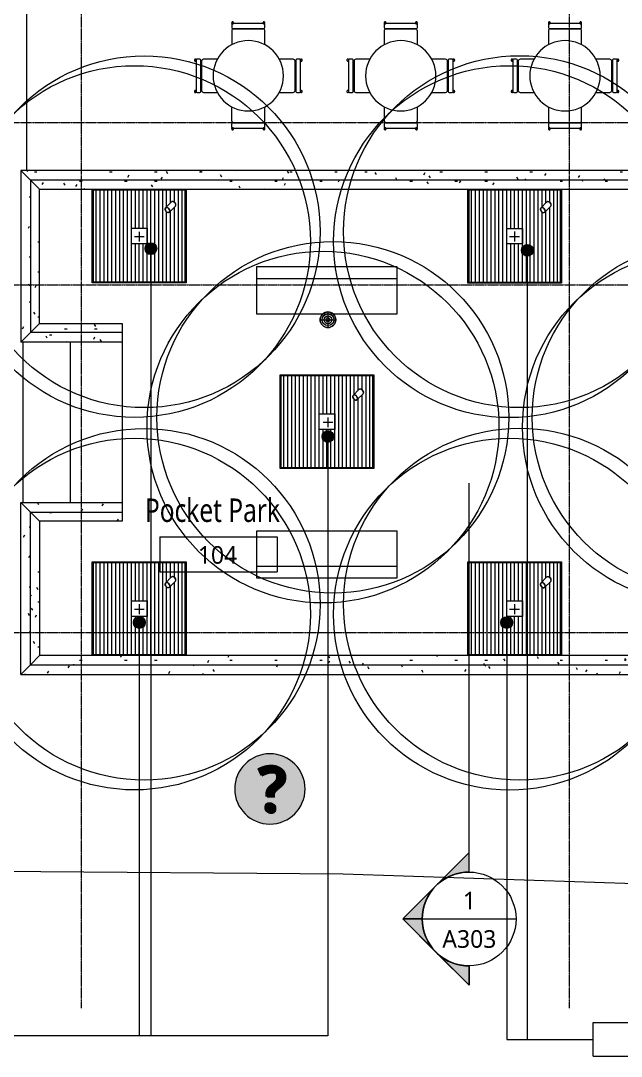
# Model space of a CAD drawing. Header units: inches. Extents: x -1548 to 1644, y -860 to 924.
# Drawn here: x -1121 to -813, y -547 to -17 of the extents above; entities that cross this region are included whole.
import ezdxf

# ---------------------------------------------------------------- set-up
doc = ezdxf.new("R2010")
doc.units = ezdxf.units.IN
doc.header["$MEASUREMENT"] = 0
doc.linetypes.add('Grid Line', pattern=[0.875, 0.5, -0.125, 0.125, -0.125])
for name, color, linetype, lineweight in [('A-ANNO-NOTE', 131, 'Continuous', 9), ('A-AREA-IDEN', 2, 'Continuous', 9), ('A-FLOR', 192, 'Continuous', 13), ('A-WALL', 113, 'Continuous', 13), ('A-WALL-PATT', 111, 'Continuous', 13), ('E-LITE-EQPM', 33, 'Continuous', 9), ('G-ANNO-SYMB', 111, 'Continuous', 9), ('I-FURN', 30, 'Continuous', 9), ('L-PLNT', 71, 'Continuous', 9), ('L-PLNT-IDEN', 3, 'Continuous', 9), ('L-SITE', 91, 'Continuous', 9), ('P-SANR-FIXT', 6, 'Continuous', 9), ('S-GRID', 1, 'Continuous', 9)]:
    doc.layers.add(name, color=color, linetype=linetype, lineweight=lineweight)
doc.styles.add('Trebuchet MS_1', font='trebuc.ttf', dxfattribs={"height": 9})
doc.styles.add('Trebuchet MS_B', font='trebucbd.ttf', dxfattribs={"width": 0.8, "height": 12})
doc.styles.add('Trebuchet MS_B_1', font='trebucbd.ttf', dxfattribs={"height": 0.25})
pattern_1 = [(180, (35.63, -180), (-2e-16, -2), [])]
pattern_2 = [(0, (-96.496, 0), (29.222, 7.68), [1.205, -20.711, 1.205, -20.711, -116.886]), (0, (-96.496, 0), (29.222, 7.68), [-43.832, 1.205, -42.627, 1.205, -20.711, -51.138]), (0, (-96.496, 0), (29.222, 7.68), [-109.581, 1.205, -13.405, 1.205, -35.322]), (118.775, (-85.538, 3.84), (-20.937507, 22.764293), [1.252, -21.512, 1.252, -21.512, -121.409]), (118.775, (-85.538, 3.84), (-20.937507, 22.764293), [-45.528, 1.252, -44.276, 1.252, -21.512, -53.117]), (118.775, (-85.538, 3.84), (-20.937507, 22.764293), [-113.821, 1.252, -13.924, 1.252, -36.688]), (241.225, (-81.885, 19.2), (-8.284136, -30.44466), [1.252, -21.512, 1.252, -21.512, -121.409]), (241.225, (-81.885, 19.2), (-8.284136, -30.44466), [-45.528, 1.252, -44.276, 1.252, -21.512, -53.117]), (241.225, (-81.885, 19.2), (-8.284136, -30.44466), [-113.821, 1.252, -13.924, 1.252, -36.688])]
pattern_3 = [(0, (-101.198, 0), (29.424, 7.68), [1.214, -20.855, 1.214, -20.855, -117.698]), (0, (-101.198, 0), (29.424, 7.68), [-44.137, 1.214, -42.923, 1.214, -20.855, -51.493]), (0, (-101.198, 0), (29.424, 7.68), [-110.342, 1.214, -13.498, 1.214, -35.567]), (118.943, (-90.164, 3.84), (-21.082817, 22.76444), [1.254, -21.547, 1.254, -21.547, -121.605]), (118.943, (-90.164, 3.84), (-21.082817, 22.76444), [-45.602, 1.254, -44.348, 1.254, -21.547, -53.202]), (118.943, (-90.164, 3.84), (-21.082817, 22.76444), [-114.005, 1.254, -13.947, 1.254, -36.748]), (241.057, (-86.486, 19.2), (-8.342143, -30.44436), [1.254, -21.547, 1.254, -21.547, -121.605]), (241.057, (-86.486, 19.2), (-8.342143, -30.44436), [-45.602, 1.254, -44.348, 1.254, -21.547, -53.202]), (241.057, (-86.486, 19.2), (-8.342143, -30.44436), [-114.005, 1.254, -13.947, 1.254, -36.748])]

# ---------------------------------------------------------------- blocks, each defined once
blk = doc.blocks.new('Lighting-Exterior-Spot - Lighting-Exterior-Spot-1524829-L1')
at = {"layer": 'E-LITE-EQPM', "color": 7}
for p, q in [((-1.5, 4.33), (-1.5, 4.24)), ((-1.5, 4.24), (-1.5, 0)), ((1.5, 4.24), (1.5, 4.33)), ((1.5, 0), (1.5, 4.24))]:
    blk.add_line(p, q, dxfattribs=at)
for centre, major_axis, start_param, end_param in [((0, 4.33), (1.5, 0), 0, 3.141593), ((0, 4.24), (1.5, 0), 0, 3.141593), ((0, 4.24), (1.5, 0), 1.570796, 3.141593), ((0, 4.24), (1.5, 0), 0, 1.570796), ((0, 0), (1.5, 0), 1.570796, 4.712389), ((0, 0), (1.37, 0), 1.570796, 4.712389), ((0, 0), (1.5, 0), 4.712389, 7.853982), ((0, 0), (1.37, 0), 4.712389, 7.853982)]:
    blk.add_ellipse(centre, major_axis=major_axis, ratio=0.707107, start_param=start_param, end_param=end_param, dxfattribs=at)
blk = doc.blocks.new('Snowdon Towers Sample Electrical_rvt-1-L1')
at = {"layer": 'E-LITE-EQPM', "lineweight": 9, "rotation": 315.0000000000002}
for p in [(-1045.56, -114.28), (-853.59, -114.32), (-949.57, -210.29), (-1045.56, -306.27), (-853.59, -306.31)]:
    blk.add_blockref('Lighting-Exterior-Spot - Lighting-Exterior-Spot-1524829-L1', p, dxfattribs=at)
blk = doc.blocks.new('Floor Drain - Round - 8_ Strainer - 2_ Drain-733923-L1')
at = {"layer": 'P-SANR-FIXT', "color": 90}
for p, q in [((0, 4), (0, -4)), ((-4, 0), (4, 0))]:
    blk.add_line(p, q, dxfattribs=at)
for radius in [4, 3, 2, 1]:
    blk.add_circle((0, 0), radius, dxfattribs=at)
for start, end in [(360, 180), (180, 360)]:
    blk.add_arc((0, 0), 4, start, end, dxfattribs=at)
blk = doc.blocks.new('Snowdon Towers Sample Plumbing_rvt-1-L1')
at = {"layer": 'P-SANR-FIXT', "color": 90, "lineweight": 9}
blk.add_blockref('Floor Drain - Round - 8_ Strainer - 2_ Drain-733923-L1', (-963.49, -170.46), dxfattribs=at)
blk = doc.blocks.new('Snowdon Towers Sample Site_rvt-1-L1')
at = {"layer": 'A-FLOR', "color": 10}
for p, q in [((-955.71, -454.21), (-1338, -451.36)), ((73.41, -488.28), (-955.71, -454.21))]:
    blk.add_line(p, q, dxfattribs=at)
blk = doc.blocks.new('Tree Grate - Tree Grate-1844757-L1')
at = {"layer": 'L-SITE'}
h = blk.add_hatch(dxfattribs=at)
h.set_pattern_fill('FP_5', color=256, style=0, pattern_type=2)
h.set_pattern_definition(pattern_1)
h.paths.add_polyline_path([(-23.5, 23.5), (-23.5, -23.5), (23.5, -23.5), (23.5, 23.5), (3.31, 23.5)])
h.paths.add_polyline_path([(-4, 4), (4, 4), (4, -4), (-4, -4)])
h.paths.add_polyline_path([(10.74, -14.98), (10.8, -14.49), (10.95, -14.14), (11.12, -13.89), (11.34, -13.64), (11.73, -13.36), (11.92, -13.25), (12.29, -13.16), (12.58, -13.14), (12.93, -13.26), (13.25, -13.53), (16.21, -16.55), (16.33, -16.74), (16.39, -16.96), (16.33, -17.45), (16.21, -17.73), (16.03, -18.02), (15.78, -18.3), (15.34, -18.61), (15.04, -18.73), (14.81, -18.78), (14.49, -18.78), (14.26, -18.72), (14.06, -18.56), (13.81, -18.34), (10.85, -15.32), (10.8, -15.2)])
for p, q in [((23.5, 23.5), (-23.5, 23.5)), ((-23.5, 23.5), (-23.5, -23.5)), ((23.5, -23.5), (23.5, 23.5)), ((-4, -4), (-4, 4)), ((-4, 4), (4, 4)), ((4, 4), (4, -4)), ((4, -4), (-4, -4)), ((-23.5, -23.5), (23.5, -23.5))]:
    blk.add_line(p, q, dxfattribs=at)
blk = doc.blocks.new('Tree Grate - Tree Grate-V30-L1')
at = {"layer": 'L-SITE'}
h = blk.add_hatch(dxfattribs=at)
h.set_pattern_fill('FP_5', color=256, style=0, pattern_type=2)
h.set_pattern_definition(pattern_1)
h.paths.add_polyline_path([(-23.5, 23.5), (-23.5, -23.5), (23.5, -23.5), (23.5, 23.5)])
h.paths.add_polyline_path([(-4, -4), (-4, 4), (4, 4), (4, -4)])
h.paths.add_polyline_path([(12.05, -14.98), (12.07, -14.64), (12.26, -14.14), (12.43, -13.89), (12.66, -13.64), (13.05, -13.36), (13.25, -13.25), (13.6, -13.16), (13.89, -13.14), (14.24, -13.26), (14.56, -13.53), (17.53, -16.55), (17.65, -16.74), (17.7, -16.96), (17.64, -17.45), (17.53, -17.73), (17.34, -18.02), (17.1, -18.3), (16.8, -18.53), (16.35, -18.73), (16.02, -18.79), (15.8, -18.78), (15.58, -18.72), (15.37, -18.56), (15.13, -18.34), (12.16, -15.32), (12.11, -15.2)])
for p, q in [((23.5, 23.5), (-23.5, 23.5)), ((-23.5, 23.5), (-23.5, -23.5)), ((23.5, -23.5), (23.5, 23.5)), ((-4, -4), (-4, 4)), ((-4, 4), (4, 4)), ((4, 4), (4, -4)), ((4, -4), (-4, -4)), ((-23.5, -23.5), (23.5, -23.5))]:
    blk.add_line(p, q, dxfattribs=at)
blk = doc.blocks.new('Tree Grate - Tree Grate-V31-L1')
at = {"layer": 'L-SITE'}
h = blk.add_hatch(dxfattribs=at)
h.set_pattern_fill('FP_5', color=256, style=0, pattern_type=2)
h.set_pattern_definition(pattern_1)
h.paths.add_polyline_path([(-23.5, 23.5), (-23.5, -23.5), (23.5, -23.5), (23.5, 23.5), (3.34, 23.5)])
h.paths.add_polyline_path([(-4, 4), (4, 4), (4, -4), (-4, -4)])
h.paths.add_polyline_path([(10.74, -14.95), (10.79, -14.49), (10.95, -14.11), (11.12, -13.86), (11.34, -13.61), (11.73, -13.33), (11.92, -13.22), (12.29, -13.13), (12.58, -13.11), (12.93, -13.23), (13.25, -13.5), (16.21, -16.52), (16.33, -16.71), (16.39, -16.93), (16.33, -17.42), (16.21, -17.7), (16.03, -17.99), (15.78, -18.27), (15.34, -18.58), (15.04, -18.7), (14.81, -18.75), (14.49, -18.75), (14.26, -18.69), (14.06, -18.53), (13.81, -18.31), (10.85, -15.29), (10.8, -15.17)])
for p, q in [((23.5, 23.5), (-23.5, 23.5)), ((-23.5, 23.5), (-23.5, -23.5)), ((23.5, -23.5), (23.5, 23.5)), ((-4, -4), (-4, 4)), ((-4, 4), (4, 4)), ((4, 4), (4, -4)), ((4, -4), (-4, -4)), ((-23.5, -23.5), (23.5, -23.5))]:
    blk.add_line(p, q, dxfattribs=at)
blk = doc.blocks.new('Tree Grate - Tree Grate-V32-L1')
at = {"layer": 'L-SITE'}
h = blk.add_hatch(dxfattribs=at)
h.set_pattern_fill('FP_5', color=256, style=0, pattern_type=2)
h.set_pattern_definition(pattern_1)
h.paths.add_polyline_path([(-23.5, -23.5), (23.5, -23.5), (23.5, 23.5), (-23.5, 23.5), (-23.5, 2.78)])
h.paths.add_polyline_path([(-4, 4), (4, 4), (4, -4), (-4, -4), (-4, 2.78)])
h.paths.add_polyline_path([(12.05, -14.95), (12.07, -14.61), (12.26, -14.11), (12.43, -13.86), (12.66, -13.61), (13.05, -13.33), (13.24, -13.22), (13.6, -13.13), (13.89, -13.11), (14.24, -13.23), (14.56, -13.5), (17.53, -16.52), (17.65, -16.71), (17.7, -16.93), (17.64, -17.42), (17.53, -17.7), (17.34, -17.99), (17.1, -18.27), (16.8, -18.5), (16.35, -18.7), (16.02, -18.76), (15.8, -18.75), (15.58, -18.69), (15.37, -18.53), (15.13, -18.31), (12.16, -15.29), (12.11, -15.17)])
for p, q in [((23.5, 23.5), (-23.5, 23.5)), ((-23.5, 23.5), (-23.5, -23.5)), ((23.5, -23.5), (23.5, 23.5)), ((-4, -4), (-4, 4)), ((-4, 4), (4, 4)), ((4, 4), (4, -4)), ((4, -4), (-4, -4)), ((-23.5, -23.5), (23.5, -23.5))]:
    blk.add_line(p, q, dxfattribs=at)
blk = doc.blocks.new('Tree Grate - Tree Grate-V35-L1')
at = {"layer": 'L-SITE'}
h = blk.add_hatch(dxfattribs=at)
h.set_pattern_fill('FP_5', color=256, style=0, pattern_type=2)
h.set_pattern_definition(pattern_1)
h.paths.add_polyline_path([(-23.5, 23.5), (-23.5, -23.5), (23.5, -23.5), (23.5, 23.5), (-13.61, 23.5)])
h.paths.add_polyline_path([(-4, 4), (4, 4), (4, -4), (-4, -4), (-4, 3.54)])
h.paths.add_polyline_path([(11.05, -14.97), (11.09, -14.55), (11.26, -14.13), (11.42, -13.88), (11.65, -13.62), (12.04, -13.34), (12.23, -13.24), (12.6, -13.14), (12.88, -13.13), (13.23, -13.25), (13.56, -13.52), (16.52, -16.54), (16.64, -16.73), (16.69, -16.94), (16.63, -17.43), (16.52, -17.72), (16.34, -18.01), (16.09, -18.29), (15.65, -18.6), (15.35, -18.72), (15.01, -18.78), (14.8, -18.77), (14.57, -18.71), (14.37, -18.55), (14.12, -18.33), (11.15, -15.3), (11.1, -15.19)])
for p, q in [((23.5, 23.5), (-23.5, 23.5)), ((-23.5, 23.5), (-23.5, -23.5)), ((23.5, -23.5), (23.5, 23.5)), ((-4, -4), (-4, 4)), ((-4, 4), (4, 4)), ((4, 4), (4, -4)), ((4, -4), (-4, -4)), ((-23.5, -23.5), (23.5, -23.5))]:
    blk.add_line(p, q, dxfattribs=at)
blk = doc.blocks.new('Tree - Honey-Locust - 15_ Canopy-2485271-L1')
at = {"layer": 'L-PLNT'}
for p, q in [((-2.5, 0), (2.5, 0)), ((0, 2.5), (0, -2.5))]:
    blk.add_line(p, q, dxfattribs=at)
blk.add_circle((2.5, 2.5), 90, dxfattribs=at)
at = {"layer": 'L-PLNT', "lineweight": 20}
blk.add_circle((-2.5, -2.5), 90, dxfattribs=at)
blk = doc.blocks.new('Tree - Honey-Locust - 15_ Canopy-2485272-L1')
at = {"layer": 'L-PLNT'}
for p, q in [((-2.56, 0), (2.56, 0)), ((0, 2.56), (0, -2.56))]:
    blk.add_line(p, q, dxfattribs=at)
blk.add_circle((2.56, 2.56), 90.06, dxfattribs=at)
at = {"layer": 'L-PLNT', "lineweight": 20}
blk.add_circle((-2.56, -2.56), 90.06, dxfattribs=at)
blk = doc.blocks.new('Basic Wall _ Retaining - Split Face CMU - ___-1456605-L1')
at = {"layer": 'A-WALL-PATT', "lineweight": 9}
h = blk.add_hatch(dxfattribs=at)
h.set_pattern_fill('FP_7', color=256, style=0, pattern_type=2)
h.set_pattern_definition([(0, (0, -23.342), (30.72, 7.305), [1.267, -21.773, 1.267, -21.773, -122.88]), (0, (0, -23.342), (30.72, 7.305), [-46.08, 1.267, -44.813, 1.267, -21.773, -53.76]), (0, (0, -23.342), (30.72, 7.305), [-115.2, 1.267, -14.093, 1.267, -37.133]), (121.256, (11.52, -19.689), (-22.011276, 21.654097), [1.221, -20.981, 1.221, -20.981, -118.413]), (121.256, (11.52, -19.689), (-22.011276, 21.654097), [-44.405, 1.221, -43.184, 1.221, -20.981, -51.806]), (121.256, (11.52, -19.689), (-22.011276, 21.654097), [-111.012, 1.221, -13.581, 1.221, -35.783]), (238.744, (15.36, -5.078), (-8.709033, -28.959453), [1.221, -20.981, 1.221, -20.981, -118.413]), (238.744, (15.36, -5.078), (-8.709033, -28.959453), [-44.405, 1.221, -43.184, 1.221, -20.981, -51.806]), (238.744, (15.36, -5.078), (-8.709033, -28.959453), [-111.012, 1.221, -13.581, 1.221, -35.783])])
h.paths.add_polyline_path([(-607.25, -347), (-607.25, -342.38), (-1111, -342.38), (-1115.62, -347), (-628.9, -347)])
h = blk.add_hatch(dxfattribs=at)
h.set_pattern_fill('FP_8', color=256, style=0, pattern_type=2)
h.set_pattern_definition([(0, (0, -37.734), (30.72, 7.356), [1.267, -21.773, 1.267, -21.773, -122.88]), (0, (0, -37.734), (30.72, 7.356), [-46.08, 1.267, -44.813, 1.267, -21.773, -53.76]), (0, (0, -37.734), (30.72, 7.356), [-115.2, 1.267, -14.093, 1.267, -37.133]), (121.08, (11.52, -34.056), (-22.01085, 21.80431), [1.227, -21.088, 1.227, -21.088, -119.014]), (121.08, (11.52, -34.056), (-22.01085, 21.80431), [-44.63, 1.227, -43.403, 1.227, -21.088, -52.069]), (121.08, (11.52, -34.056), (-22.01085, 21.80431), [-111.576, 1.227, -13.649, 1.227, -35.965]), (238.92, (15.36, -19.344), (-8.70871, -29.160303), [1.227, -21.088, 1.227, -21.088, -119.014]), (238.92, (15.36, -19.344), (-8.70871, -29.160303), [-44.63, 1.227, -43.403, 1.227, -21.088, -52.069]), (238.92, (15.36, -19.344), (-8.70871, -29.160303), [-111.576, 1.227, -13.649, 1.227, -35.965])])
h.paths.add_polyline_path([(-607.25, -352), (-607.25, -347), (-1115.62, -347), (-1120.62, -352), (-628.9, -352)])
at = {"layer": 'A-WALL'}
for p, q in [((-1115.62, -347), (-1111, -342.38)), ((-607.25, -342.38), (-1111, -342.38)), ((-1120.62, -352), (-1115.62, -347)), ((-1115.62, -347), (-607.25, -347)), ((-607.25, -348.1), (-607.25, -352)), ((-1120.62, -352), (-607.25, -352))]:
    blk.add_line(p, q, dxfattribs=at)
blk = doc.blocks.new('Basic Wall _ Retaining - Split Face CMU - ___-1456887-L1')
at = {"layer": 'A-WALL-PATT', "lineweight": 9}
h = blk.add_hatch(dxfattribs=at)
h.set_pattern_fill('FP_10', color=256, style=0, pattern_type=2)
h.set_pattern_definition(pattern_3)
h.paths.add_polyline_path([(-1120.62, -182), (-1115.62, -177), (-1115.62, -99), (-1120.62, -94), (-1120.62, -157.48)])
h = blk.add_hatch(dxfattribs=at)
h.set_pattern_fill('FP_9', color=256, style=0, pattern_type=2)
h.set_pattern_definition(pattern_2)
h.paths.add_polyline_path([(-1115.62, -177), (-1111, -172.38), (-1111, -103.63), (-1115.62, -99), (-1115.62, -172.38)])
at = {"layer": 'A-WALL'}
for p, q in [((-1120.62, -94), (-1115.62, -99)), ((-1120.62, -94), (-1120.62, -182)), ((-1115.62, -99), (-1111, -103.63)), ((-1115.62, -99), (-1115.62, -177)), ((-1111, -172.38), (-1111, -103.63)), ((-1111, -172.38), (-1115.62, -177)), ((-1115.62, -177), (-1120.62, -182))]:
    blk.add_line(p, q, dxfattribs=at)
blk = doc.blocks.new('Basic Wall _ Retaining - Split Face CMU - ___-1456980-L1')
at = {"layer": 'A-WALL-PATT', "lineweight": 9}
h = blk.add_hatch(dxfattribs=at)
h.set_pattern_fill('FP_12', color=256, style=0, pattern_type=2)
h.set_pattern_definition([(0, (0, 0.908), (30.72, 7.356), [1.267, -21.773, 1.267, -21.773, -122.88]), (0, (0, 0.908), (30.72, 7.356), [-46.08, 1.267, -44.813, 1.267, -21.773, -53.76]), (0, (0, 0.908), (30.72, 7.356), [-115.2, 1.267, -14.093, 1.267, -37.133]), (121.08, (11.52, 4.586), (-22.01085, 21.80431), [1.227, -21.088, 1.227, -21.088, -119.014]), (121.08, (11.52, 4.586), (-22.01085, 21.80431), [-44.63, 1.227, -43.403, 1.227, -21.088, -52.069]), (121.08, (11.52, 4.586), (-22.01085, 21.80431), [-111.576, 1.227, -13.649, 1.227, -35.965]), (238.92, (15.36, 19.299), (-8.70871, -29.160303), [1.227, -21.088, 1.227, -21.088, -119.014]), (238.92, (15.36, 19.299), (-8.70871, -29.160303), [-44.63, 1.227, -43.403, 1.227, -21.088, -52.069]), (238.92, (15.36, 19.299), (-8.70871, -29.160303), [-111.576, 1.227, -13.649, 1.227, -35.965])])
h.paths.add_polyline_path([(-665.18, -99), (-603, -99), (-603, -94), (-1120.62, -94), (-1115.62, -99), (-677.27, -99)])
h = blk.add_hatch(dxfattribs=at)
h.set_pattern_fill('FP_11', color=256, style=0, pattern_type=2)
h.set_pattern_definition([(0, (0, -19.106), (30.72, 7.305), [1.267, -21.773, 1.267, -21.773, -122.88]), (0, (0, -19.106), (30.72, 7.305), [-46.08, 1.267, -44.813, 1.267, -21.773, -53.76]), (0, (0, -19.106), (30.72, 7.305), [-115.2, 1.267, -14.093, 1.267, -37.133]), (121.256, (11.52, -15.454), (-22.011276, 21.654097), [1.221, -20.981, 1.221, -20.981, -118.413]), (121.256, (11.52, -15.454), (-22.011276, 21.654097), [-44.405, 1.221, -43.184, 1.221, -20.981, -51.806]), (121.256, (11.52, -15.454), (-22.011276, 21.654097), [-111.012, 1.221, -13.581, 1.221, -35.783]), (238.744, (15.36, -0.843), (-8.709033, -28.959453), [1.221, -20.981, 1.221, -20.981, -118.413]), (238.744, (15.36, -0.843), (-8.709033, -28.959453), [-44.405, 1.221, -43.184, 1.221, -20.981, -51.806]), (238.744, (15.36, -0.843), (-8.709033, -28.959453), [-111.012, 1.221, -13.581, 1.221, -35.783])])
h.paths.add_polyline_path([(-653.09, -103.63), (-603, -103.63), (-603, -99), (-1115.62, -99), (-1111, -103.63), (-665.18, -103.63)])
at = {"layer": 'A-WALL'}
for p, q in [((-1115.62, -99), (-1120.62, -94)), ((-603, -94), (-1120.62, -94)), ((-1111, -103.63), (-1115.62, -99)), ((-603, -99), (-1115.62, -99)), ((-1111, -103.63), (-603, -103.63))]:
    blk.add_line(p, q, dxfattribs=at)
blk = doc.blocks.new('Basic Wall _ Retaining - Split Face CMU - ___-1458753-L1')
at = {"layer": 'A-WALL-PATT', "lineweight": 9}
h = blk.add_hatch(dxfattribs=at)
h.set_pattern_fill('FP_10', color=256, style=0, pattern_type=2)
h.set_pattern_definition(pattern_3)
h.paths.add_polyline_path([(-1120.62, -352), (-1115.62, -347), (-1115.62, -269), (-1120.62, -264), (-1120.62, -314.99)])
h = blk.add_hatch(dxfattribs=at)
h.set_pattern_fill('FP_9', color=256, style=0, pattern_type=2)
h.set_pattern_definition(pattern_2)
h.paths.add_polyline_path([(-1115.62, -347), (-1111, -342.38), (-1111, -273.63), (-1115.62, -269), (-1115.62, -342.38)])
at = {"layer": 'A-WALL'}
for p, q in [((-1120.62, -264), (-1115.62, -269)), ((-1120.62, -352), (-1120.62, -264)), ((-1115.62, -269), (-1111, -273.63)), ((-1115.62, -347), (-1115.62, -269)), ((-1111, -273.63), (-1111, -342.38)), ((-1111, -342.38), (-1115.62, -347)), ((-1115.62, -347), (-1120.62, -352))]:
    blk.add_line(p, q, dxfattribs=at)
blk = doc.blocks.new('Table-Dining Round w Chairs - 36_ Diameter-738494-L1')
at = {"layer": 'I-FURN'}
for start, end in [(90, 270), (270, 90)]:
    blk.add_arc((4.08, -7.28), 18, start, end, dxfattribs=at)
blk = doc.blocks.new('Chair-Breuer - Chair-Breuer-738456-L1')
at = {"layer": 'I-FURN'}
for p, q in [((-8.5, 2.07), (-8.5, -5)), ((8.5, -5), (8.5, 2.07)), ((-8.5, -6.85), (-8.5, -8.3)), ((8, -6.35), (-8, -6.35)), ((-8, -8.8), (8, -8.8)), ((-7.5, -6), (7.5, -6)), ((8.5, -8.3), (8.5, -6.85))]:
    blk.add_line(p, q, dxfattribs=at)
for centre, radius, start, end in [((-7.5, -5), 1, 180, 270), ((7.5, -5), 1, 270, 360), ((-8, -6.85), 0.5, 90, 180), ((-8, -8.3), 0.5, 180, 270), ((8, -6.85), 0.5, 0, 90), ((8, -8.3), 0.5, 270, 0)]:
    blk.add_arc(centre, radius, start, end, dxfattribs=at)
for points in [[(-8.01, -8.68), (-8.05, -8.68), (-8.13, -8.68), (-8.25, -8.73), (-8.35, -8.8), (-8.45, -8.92), (-8.53, -9.11), (-8.5, -9.33), (-8.41, -9.49), (-8.3, -9.59), (-8.16, -9.66), (-8.06, -9.67), (-8.01, -9.67)], [(-8.01, -9.67), (-7.97, -9.67), (-7.89, -9.66), (-7.78, -9.62), (-7.68, -9.55), (-7.57, -9.43), (-7.49, -9.24), (-7.52, -9.02), (-7.61, -8.86), (-7.72, -8.76), (-7.86, -8.69), (-7.96, -8.68), (-8.01, -8.68)], [(8.02, -8.68), (7.98, -8.68), (7.9, -8.68), (7.79, -8.73), (7.69, -8.8), (7.58, -8.92), (7.5, -9.11), (7.53, -9.33), (7.62, -9.49), (7.73, -9.59), (7.87, -9.66), (7.97, -9.67), (8.02, -9.67)], [(8.02, -9.67), (8.06, -9.67), (8.14, -9.66), (8.26, -9.62), (8.36, -9.55), (8.46, -9.43), (8.54, -9.24), (8.51, -9.02), (8.42, -8.86), (8.31, -8.76), (8.17, -8.69), (8.07, -8.68), (8.02, -8.68)]]:
    blk.add_open_spline(points, degree=3, knots=[0, 0, 0, 0, 0.076923, 0.153846, 0.230769, 0.307692, 0.461538, 0.615385, 0.711538, 0.807692, 0.903846, 1, 1, 1, 1], dxfattribs=at)
blk = doc.blocks.new('Chair-Breuer - Chair-Breuer-V13-L1')
at = {"layer": 'I-FURN'}
for p, q in [((-8.5, 2.13), (-8.5, -5)), ((8.5, -5), (8.5, 2.12)), ((-8.5, -6.85), (-8.5, -8.3)), ((8, -6.35), (-8, -6.35)), ((-8, -8.8), (8, -8.8)), ((-7.5, -6), (7.5, -6)), ((8.5, -8.3), (8.5, -6.85))]:
    blk.add_line(p, q, dxfattribs=at)
for centre, radius, start, end in [((-7.5, -5), 1, 180, 270), ((7.5, -5), 1, 270, 360), ((-8, -6.85), 0.5, 90, 180), ((-8, -8.3), 0.5, 180, 270), ((8, -6.85), 0.5, 0, 90), ((8, -8.3), 0.5, 270, 0)]:
    blk.add_arc(centre, radius, start, end, dxfattribs=at)
for points in [[(-8.01, -8.68), (-8.05, -8.68), (-8.13, -8.68), (-8.25, -8.73), (-8.35, -8.8), (-8.45, -8.92), (-8.53, -9.11), (-8.5, -9.33), (-8.41, -9.49), (-8.3, -9.59), (-8.16, -9.66), (-8.06, -9.67), (-8.01, -9.67)], [(-8.01, -9.67), (-7.97, -9.67), (-7.89, -9.66), (-7.78, -9.62), (-7.68, -9.55), (-7.57, -9.43), (-7.49, -9.24), (-7.52, -9.02), (-7.61, -8.86), (-7.72, -8.76), (-7.86, -8.69), (-7.96, -8.68), (-8.01, -8.68)], [(8.02, -8.68), (7.98, -8.68), (7.9, -8.68), (7.79, -8.73), (7.69, -8.8), (7.58, -8.92), (7.5, -9.11), (7.53, -9.33), (7.62, -9.49), (7.73, -9.59), (7.87, -9.66), (7.97, -9.67), (8.02, -9.67)], [(8.02, -9.67), (8.06, -9.67), (8.14, -9.66), (8.26, -9.62), (8.36, -9.55), (8.46, -9.43), (8.54, -9.24), (8.51, -9.02), (8.42, -8.86), (8.31, -8.76), (8.17, -8.69), (8.07, -8.68), (8.02, -8.68)]]:
    blk.add_open_spline(points, degree=3, knots=[0, 0, 0, 0, 0.076923, 0.153846, 0.230769, 0.307692, 0.461538, 0.615385, 0.711538, 0.807692, 0.903846, 1, 1, 1, 1], dxfattribs=at)
blk = doc.blocks.new('Chair-Breuer - Chair-Breuer-V14-L1')
at = {"layer": 'I-FURN'}
for p, q in [((-8.5, 2.06), (-8.5, -5)), ((8.5, -5), (8.5, 2.06)), ((-8.5, -6.85), (-8.5, -8.3)), ((8, -6.35), (-8, -6.35)), ((-8, -8.8), (8, -8.8)), ((-7.5, -6), (7.5, -6)), ((8.5, -8.3), (8.5, -6.85))]:
    blk.add_line(p, q, dxfattribs=at)
for centre, radius, start, end in [((-7.5, -5), 1, 180, 270), ((7.5, -5), 1, 270, 360), ((-8, -6.85), 0.5, 90, 180), ((-8, -8.3), 0.5, 180, 270), ((8, -6.85), 0.5, 0, 90), ((8, -8.3), 0.5, 270, 0)]:
    blk.add_arc(centre, radius, start, end, dxfattribs=at)
for points in [[(-8.01, -8.68), (-8.05, -8.68), (-8.13, -8.68), (-8.25, -8.73), (-8.35, -8.8), (-8.45, -8.92), (-8.53, -9.11), (-8.5, -9.33), (-8.41, -9.49), (-8.3, -9.59), (-8.16, -9.66), (-8.06, -9.67), (-8.01, -9.67)], [(-8.01, -9.67), (-7.97, -9.67), (-7.89, -9.66), (-7.78, -9.62), (-7.68, -9.55), (-7.57, -9.43), (-7.49, -9.24), (-7.52, -9.02), (-7.61, -8.86), (-7.72, -8.76), (-7.86, -8.69), (-7.96, -8.68), (-8.01, -8.68)], [(8.02, -8.68), (7.98, -8.68), (7.9, -8.68), (7.79, -8.73), (7.69, -8.8), (7.58, -8.92), (7.5, -9.11), (7.53, -9.33), (7.62, -9.49), (7.73, -9.59), (7.87, -9.66), (7.97, -9.67), (8.02, -9.67)], [(8.02, -9.67), (8.06, -9.67), (8.14, -9.66), (8.26, -9.62), (8.36, -9.55), (8.46, -9.43), (8.54, -9.24), (8.51, -9.02), (8.42, -8.86), (8.31, -8.76), (8.17, -8.69), (8.07, -8.68), (8.02, -8.68)]]:
    blk.add_open_spline(points, degree=3, knots=[0, 0, 0, 0, 0.076923, 0.153846, 0.230769, 0.307692, 0.461538, 0.615385, 0.711538, 0.807692, 0.903846, 1, 1, 1, 1], dxfattribs=at)
blk = doc.blocks.new('Basic Wall _ Retaining - Split Face CMU - ___-2131185-L1')
at = {"layer": 'A-WALL-PATT', "lineweight": 9}
h = blk.add_hatch(dxfattribs=at)
h.set_pattern_fill('FP_26', color=256, style=0, pattern_type=2)
h.set_pattern_definition([(0, (0, -7.162), (30.72, 7.305), [1.267, -21.773, 1.267, -21.773, -122.88]), (0, (0, -7.162), (30.72, 7.305), [-46.08, 1.267, -44.813, 1.267, -21.773, -53.76]), (0, (0, -7.162), (30.72, 7.305), [-115.2, 1.267, -14.093, 1.267, -37.133]), (121.256, (11.52, -3.509), (-22.011276, 21.654097), [1.221, -20.981, 1.221, -20.981, -118.413]), (121.256, (11.52, -3.509), (-22.011276, 21.654097), [-44.405, 1.221, -43.184, 1.221, -20.981, -51.806]), (121.256, (11.52, -3.509), (-22.011276, 21.654097), [-111.012, 1.221, -13.581, 1.221, -35.783]), (238.744, (15.36, 11.102), (-8.709033, -28.959453), [1.221, -20.981, 1.221, -20.981, -118.413]), (238.744, (15.36, 11.102), (-8.709033, -28.959453), [-44.405, 1.221, -43.184, 1.221, -20.981, -51.806]), (238.744, (15.36, 11.102), (-8.709033, -28.959453), [-111.012, 1.221, -13.581, 1.221, -35.783])])
h.paths.add_polyline_path([(-1115.625, -177), (-1068.75, -177), (-1068.75, -172.375), (-1111, -172.375)])
h = blk.add_hatch(dxfattribs=at)
h.set_pattern_fill('FP_25', color=256, style=0, pattern_type=2)
h.set_pattern_definition([(0, (0, -23.697), (30.72, 7.356), [1.267, -21.773, 1.267, -21.773, -122.88]), (0, (0, -23.697), (30.72, 7.356), [-46.08, 1.267, -44.813, 1.267, -21.773, -53.76]), (0, (0, -23.697), (30.72, 7.356), [-115.2, 1.267, -14.093, 1.267, -37.133]), (121.08, (11.52, -20.019), (-22.01085, 21.80431), [1.227, -21.088, 1.227, -21.088, -119.014]), (121.08, (11.52, -20.019), (-22.01085, 21.80431), [-44.63, 1.227, -43.403, 1.227, -21.088, -52.069]), (121.08, (11.52, -20.019), (-22.01085, 21.80431), [-111.576, 1.227, -13.649, 1.227, -35.965]), (238.92, (15.36, -5.307), (-8.70871, -29.160303), [1.227, -21.088, 1.227, -21.088, -119.014]), (238.92, (15.36, -5.307), (-8.70871, -29.160303), [-44.63, 1.227, -43.403, 1.227, -21.088, -52.069]), (238.92, (15.36, -5.307), (-8.70871, -29.160303), [-111.576, 1.227, -13.649, 1.227, -35.965])])
h.paths.add_polyline_path([(-1068.75, -182), (-1068.75, -177), (-1115.625, -177), (-1120.625, -182)])
at = {"layer": 'A-WALL'}
for p, q in [((-1115.625, -177), (-1111, -172.375)), ((-1111, -172.375), (-1068.75, -172.375)), ((-1068.75, -172.375), (-1068.75, -177)), ((-1120.625, -182), (-1115.625, -177)), ((-1068.75, -177), (-1115.625, -177)), ((-1068.75, -177), (-1068.75, -182)), ((-1068.75, -182), (-1120.625, -182))]:
    blk.add_line(p, q, dxfattribs=at)
blk = doc.blocks.new('Basic Wall _ Retaining - Split Face CMU - ___-2131313-L1')
at = {"layer": 'A-WALL-PATT', "lineweight": 9}
h = blk.add_hatch(dxfattribs=at)
h.set_pattern_fill('FP_27', color=256, style=0, pattern_type=2)
h.set_pattern_definition([(0, (0, -13.128), (30.72, 7.356), [1.267, -21.773, 1.267, -21.773, -122.88]), (0, (0, -13.128), (30.72, 7.356), [-46.08, 1.267, -44.813, 1.267, -21.773, -53.76]), (0, (0, -13.128), (30.72, 7.356), [-115.2, 1.267, -14.093, 1.267, -37.133]), (121.08, (11.52, -9.45), (-22.01085, 21.80431), [1.227, -21.088, 1.227, -21.088, -119.014]), (121.08, (11.52, -9.45), (-22.01085, 21.80431), [-44.63, 1.227, -43.403, 1.227, -21.088, -52.069]), (121.08, (11.52, -9.45), (-22.01085, 21.80431), [-111.576, 1.227, -13.649, 1.227, -35.965]), (238.92, (15.36, 5.262), (-8.70871, -29.160303), [1.227, -21.088, 1.227, -21.088, -119.014]), (238.92, (15.36, 5.262), (-8.70871, -29.160303), [-44.63, 1.227, -43.403, 1.227, -21.088, -52.069]), (238.92, (15.36, 5.262), (-8.70871, -29.160303), [-111.576, 1.227, -13.649, 1.227, -35.965])])
h.paths.add_polyline_path([(-1115.625, -269), (-1068.75, -269), (-1068.75, -264), (-1120.625, -264)])
h = blk.add_hatch(dxfattribs=at)
h.set_pattern_fill('FP_28', color=256, style=0, pattern_type=2)
h.set_pattern_definition([(0, (0, -35.286), (30.72, 7.305), [1.267, -21.773, 1.267, -21.773, -122.88]), (0, (0, -35.286), (30.72, 7.305), [-46.08, 1.267, -44.813, 1.267, -21.773, -53.76]), (0, (0, -35.286), (30.72, 7.305), [-115.2, 1.267, -14.093, 1.267, -37.133]), (121.256, (11.52, -31.633), (-22.011276, 21.654097), [1.221, -20.981, 1.221, -20.981, -118.413]), (121.256, (11.52, -31.633), (-22.011276, 21.654097), [-44.405, 1.221, -43.184, 1.221, -20.981, -51.806]), (121.256, (11.52, -31.633), (-22.011276, 21.654097), [-111.012, 1.221, -13.581, 1.221, -35.783]), (238.744, (15.36, -17.023), (-8.709033, -28.959453), [1.221, -20.981, 1.221, -20.981, -118.413]), (238.744, (15.36, -17.023), (-8.709033, -28.959453), [-44.405, 1.221, -43.184, 1.221, -20.981, -51.806]), (238.744, (15.36, -17.023), (-8.709033, -28.959453), [-111.012, 1.221, -13.581, 1.221, -35.783])])
h.paths.add_polyline_path([(-1111, -273.625), (-1068.75, -273.625), (-1068.75, -269), (-1115.625, -269)])
at = {"layer": 'A-WALL'}
for p, q in [((-1115.625, -269), (-1120.625, -264)), ((-1120.625, -264), (-1068.75, -264)), ((-1068.75, -264), (-1068.75, -269)), ((-1111, -273.625), (-1115.625, -269)), ((-1115.625, -269), (-1068.75, -269)), ((-1068.75, -269), (-1068.75, -273.625)), ((-1068.75, -273.625), (-1111, -273.625))]:
    blk.add_line(p, q, dxfattribs=at)
blk = doc.blocks.new('Park Bench - 72_-2131064-L1')
at = {"layer": 'L-SITE'}
for p, q in [((36, 12), (-36, 12)), ((-36, 12), (-36, -11.99)), ((36, -11.99), (36, 12)), ((-36, 6.06), (36, 6.06)), ((-36, -11.99), (36, -11.99))]:
    blk.add_line(p, q, dxfattribs=at)
blk = doc.blocks.new('Room Tag - Room Tag-516732-L1')
at = {"layer": 'A-AREA-IDEN'}
for p, q in [((-0.3125, 0), (-0.3125, -0.1875)), ((-0.3125, 0), (0.3125, 0)), ((0.3125, 0), (0.3125, -0.1875)), ((-0.3125, -0.1875), (0.3125, -0.1875))]:
    blk.add_line(p, q, dxfattribs=at)
blk = doc.blocks.new('Section - Section Head - Filled-22785-L1')
at = {"layer": 'G-ANNO-SYMB'}
h = blk.add_hatch(color=256, dxfattribs=at)
edge = h.paths.add_edge_path()
edge.add_line((-0.4268, 0.1768), (-0.25, 0.3536))
edge.add_line((-0.25, 0.3536), (-0.25, 0.25))
edge.add_arc((-0.25, 0), 0.25, 90, 135)
h = blk.add_hatch(color=256, dxfattribs=at)
edge = h.paths.add_edge_path()
edge.add_arc((-0.25, 0), 0.25, 45, 90)
edge.add_line((-0.25, 0.25), (-0.25, 0.3536))
edge.add_line((-0.25, 0.3536), (-0.0732, 0.1768))
h = blk.add_hatch(color=256, dxfattribs=at)
edge = h.paths.add_edge_path()
edge.add_arc((-0.25, 0), 0.2503, 137.9216, 180)
edge.add_line((-0.5003, 0), (-0.6036, 0))
edge.add_line((-0.6036, 0), (-0.4358, 0.1678))
h = blk.add_hatch(color=256, dxfattribs=at)
edge = h.paths.add_edge_path()
edge.add_line((-0.0642, 0.1678), (0.1036, 0))
edge.add_line((0.1036, 0), (0.0003, 0))
edge.add_arc((-0.25, 0), 0.2503, 0, 42.0784)
for p, q in [((-0.25, 0.3536), (-0.6036, 0)), ((-0.25, 0.3536), (-0.4268, 0.1768)), ((-0.25, 0.3536), (0.1036, 0)), ((-0.25, 0.25), (-0.25, 0.3536)), ((-0.0732, 0.1768), (-0.25, 0.3536)), ((-0.25, 0.3536), (-0.25, 0.25)), ((-0.4358, 0.1678), (-0.6036, 0)), ((0.1036, 0), (-0.0642, 0.1678)), ((-0.5, 0), (-0.6036, 0)), ((-0.6036, 0), (-0.5003, 0)), ((0.0003, 0), (0.1036, 0)), ((0, 0), (0.1036, 0))]:
    blk.add_line(p, q, dxfattribs=at)
blk.add_circle((-0.25, 0), 0.25, dxfattribs=at)
for radius, start, end in [(0.25, 90, 135), (0.25, 45, 90), (0.2503, 137.9216, 180), (0.2503, 0, 42.0784)]:
    blk.add_arc((-0.25, 0), radius, start, end, dxfattribs=at)
blk = doc.blocks.new('Planting Tag - Boxed-2288901-L1')
at = {"layer": 'L-PLNT-IDEN'}
for p, q in [((-0.1875, 0.0938), (0.1875, 0.0938)), ((-0.1875, -0.0861), (-0.1875, 0.0938)), ((0.1875, -0.0861), (0.1875, 0.0938)), ((-0.1875, -0.0861), (0.1875, -0.0861))]:
    blk.add_line(p, q, dxfattribs=at)
blk = doc.blocks.new('Help Button - Select for Help Link-2350001-L1')
at = {"layer": 'A-ANNO-NOTE'}
h = blk.add_hatch(color=256, dxfattribs=at)
edge = h.paths.add_edge_path()
edge.add_arc((0, 0), 0.1875, 0, 180)
edge.add_arc((0, 0), 0.1875, 180, 360)
at = {"layer": 'A-ANNO-NOTE', "lineweight": 20}
for start, end in [(360, 180), (180, 360)]:
    blk.add_arc((0, 0), 0.1875, start, end, dxfattribs=at)
at = {"layer": 'A-ANNO-NOTE', "char_height": 0.25, "width": 0.183062, "attachment_point": 1, "style": 'Trebuchet MS_B_1'}
for insert in [(-0.0685, 0.1258), (-0.0595, 0.1207)]:
    blk.add_mtext('\\fTrebuchet MS|b1|i0|c0|p34|;?', dxfattribs=dict(at, insert=insert))

msp = doc.modelspace()

# ---------------------------------------------------------------- hatches: boundary and pattern name
at = {"layer": 'L-PLNT-IDEN'}
h = msp.add_hatch(color=256, dxfattribs=at)
edge = h.paths.add_edge_path()
edge.add_arc((-1054.03173, -134.03558), 3, 0, 360)
h = msp.add_hatch(color=256, dxfattribs=at)
edge = h.paths.add_edge_path()
edge.add_arc((-861.50847, -134.94389), 3, 0, 360)
h = msp.add_hatch(color=256, dxfattribs=at)
edge = h.paths.add_edge_path()
edge.add_arc((-963.50367, -230.2162), 3, 0, 360)
h = msp.add_hatch(color=256, dxfattribs=at)
edge = h.paths.add_edge_path()
edge.add_arc((-1059.97001, -325.4572), 3, 0, 360)
h = msp.add_hatch(color=256, dxfattribs=at)
edge = h.paths.add_edge_path()
edge.add_arc((-872.06181, -325.4572), 3, 0, 360)

# ---------------------------------------------------------------- linework, layer by layer
at = {"layer": 'A-FLOR'}
for p, q in [((-1117.49796, -94), (-1117.49796, 10.64991)), ((-1084, -151.625), (-1084, -103.625)), ((-1036, -103.625), (-1036, -151.625)), ((-892, -151.6624), (-892, -103.6624)), ((-892, -103.6624), (-844, -103.6624)), ((-844, -103.6624), (-844, -151.6624)), ((-1036, -151.625), (-1084, -151.625)), ((-844, -151.6624), (-892, -151.6624)), ((-1119.625, -182), (-1119.625, -264)), ((-1095.375, -182), (-1095.375, -264)), ((-1068.75, -182), (-1068.75, -264)), ((-988, -246.625), (-988, -198.625)), ((-988, -198.625), (-940, -198.625)), ((-940, -198.625), (-940, -246.625)), ((-940, -246.625), (-988, -246.625)), ((-1084, -342.30019), (-1084, -294.30019)), ((-1084, -294.30019), (-1036, -294.30019)), ((-1036, -294.30019), (-1036, -342.30019)), ((-892, -342.3376), (-892, -294.3376)), ((-892, -294.3376), (-844, -294.3376)), ((-844, -294.3376), (-844, -342.3376)), ((-1036, -342.30019), (-1084, -342.30019)), ((-844, -342.3376), (-892, -342.3376))]:
    msp.add_line(p, q, dxfattribs=at)
at = {"layer": 'G-ANNO-SYMB'}
for p, q in [((-891.28888, -453.15975), (-891.28888, -254.16901)), ((-915.28888, -477.15975), (-867.28888, -477.15975))]:
    msp.add_line(p, q, dxfattribs=at)
at = {"layer": 'L-PLNT-IDEN'}
for p, q in [((-1054.03173, -134.03558), (-1054.03173, -537.02119)), ((-861.50847, -134.94389), (-861.50847, -538.81177)), ((-963.50367, -230.2162), (-963.50367, -537.02119)), ((-1059.97001, -325.4572), (-1059.97001, -537.02119)), ((-872.06181, -325.4572), (-872.06181, -538.81177)), ((-963.50367, -537.02119), (-1133, -537.02119)), ((-1054.03173, -537.02119), (-1133, -537.02119)), ((-1059.97001, -537.02119), (-1133, -537.02119)), ((-872.06181, -538.81177), (-827.875, -538.81177)), ((-861.50847, -538.81177), (-827.875, -538.81177))]:
    msp.add_line(p, q, dxfattribs=at)
for centre in [(-1054.03173, -134.03558), (-861.50847, -134.94389), (-963.50367, -230.2162), (-1059.97001, -325.4572), (-872.06181, -325.4572)]:
    msp.add_circle(centre, 3, dxfattribs=at)
at = {"layer": 'S-GRID', "linetype": 'Grid Line'}
for p, q in [((-1089.5, -522.73665), (-1089.5, 873.5494)), ((-840, -522.73665), (-840, 873.5494)), ((-1479.1199, -69.5), (1029.23722, -69.5)), ((-1479.1199, -152.5), (1029.23722, -152.5)), ((-1479.1199, -330.5), (1029.23722, -330.5))]:
    msp.add_line(p, q, dxfattribs=at)

# ---------------------------------------------------------------- block references
at = {"lineweight": 5}
for name in ['Snowdon Towers Sample Site_rvt-1-L1', 'Snowdon Towers Sample Electrical_rvt-1-L1', 'Snowdon Towers Sample Plumbing_rvt-1-L1']:
    msp.add_blockref(name, (0, 0), dxfattribs=at)
at = {"layer": 'A-ANNO-NOTE', "xscale": 96, "yscale": 96, "zscale": 96}
msp.add_blockref('Help Button - Select for Help Link-2350001-L1', (-993.17791, -410.59882), dxfattribs=at)
at = {"layer": 'A-AREA-IDEN', "xscale": 95.99999999999994, "yscale": 95.99999999999994, "zscale": 95.99999999999994}
msp.add_blockref('Room Tag - Room Tag-516732-L1', (-1019.48718, -281.52937), dxfattribs=at)
at = {"layer": 'A-WALL'}
for name in ['Basic Wall _ Retaining - Split Face CMU - ___-1456887-L1', 'Basic Wall _ Retaining - Split Face CMU - ___-1456980-L1', 'Basic Wall _ Retaining - Split Face CMU - ___-2131185-L1', 'Basic Wall _ Retaining - Split Face CMU - ___-1458753-L1', 'Basic Wall _ Retaining - Split Face CMU - ___-2131313-L1', 'Basic Wall _ Retaining - Split Face CMU - ___-1456605-L1']:
    msp.add_blockref(name, (0, 0), dxfattribs=at)
at = {"layer": 'G-ANNO-SYMB', "xscale": 95.99999999999994, "yscale": 95.99999999999994, "zscale": 95.99999999999994, "rotation": 89.99999999999991}
msp.add_blockref('Section - Section Head - Filled-22785-L1', (-891.28888, -453.15975), dxfattribs=at)
at = {"layer": 'I-FURN'}
for name, p, rotation in [('Chair-Breuer - Chair-Breuer-738456-L1', (-1004.22801, -27.6754), 180), ('Chair-Breuer - Chair-Breuer-738456-L1', (-926.22801, -27.6754), 180), ('Chair-Breuer - Chair-Breuer-738456-L1', (-842.22801, -27.6754), 180), ('Chair-Breuer - Chair-Breuer-V13-L1', (-1022.15201, -45.59537), 269.999999999995), ('Chair-Breuer - Chair-Breuer-V13-L1', (-986.30803, -45.5994), 89.99999999999515), ('Chair-Breuer - Chair-Breuer-V13-L1', (-944.15201, -45.59537), 269.999999999995), ('Chair-Breuer - Chair-Breuer-V13-L1', (-908.30803, -45.5994), 89.99999999999515), ('Chair-Breuer - Chair-Breuer-V13-L1', (-860.15201, -45.59537), 269.999999999995), ('Chair-Breuer - Chair-Breuer-V13-L1', (-824.30803, -45.5994), 89.99999999999515)]:
    msp.add_blockref(name, p, dxfattribs=dict(at, rotation=rotation))
for name, p in [('Table-Dining Round w Chairs - 36_ Diameter-738494-L1', (-1008.31199, -38.3187)), ('Table-Dining Round w Chairs - 36_ Diameter-738494-L1', (-930.31199, -38.3187)), ('Table-Dining Round w Chairs - 36_ Diameter-738494-L1', (-846.31199, -38.3187)), ('Chair-Breuer - Chair-Breuer-V14-L1', (-1004.23203, -63.51938)), ('Chair-Breuer - Chair-Breuer-V14-L1', (-926.23203, -63.51938)), ('Chair-Breuer - Chair-Breuer-V14-L1', (-842.23203, -63.51938))]:
    msp.add_blockref(name, p, dxfattribs=at)
at = {"layer": 'L-PLNT', "lineweight": 20}
for name, p in [('Tree - Honey-Locust - 15_ Canopy-2485271-L1', (-1059.97001, -127.90749)), ('Tree - Honey-Locust - 15_ Canopy-2485272-L1', (-868, -127.90749)), ('Tree - Honey-Locust - 15_ Canopy-2485271-L1', (-963.50367, -222.90045)), ('Tree - Honey-Locust - 15_ Canopy-2485271-L1', (-771.50367, -222.90045)), ('Tree - Honey-Locust - 15_ Canopy-2485271-L1', (-1059.97001, -318.59434)), ('Tree - Honey-Locust - 15_ Canopy-2485272-L1', (-868, -318.59434))]:
    msp.add_blockref(name, p, dxfattribs=at)
at = {"layer": 'L-PLNT-IDEN', "xscale": 95.99999999999994, "yscale": 95.99999999999994, "zscale": 95.99999999999994}
msp.add_blockref('Planting Tag - Boxed-2288901-L1', (-809.875, -539.17816), dxfattribs=at)
at = {"layer": 'L-SITE'}
for name, p, rotation in [('Tree Grate - Tree Grate-V30-L1', (-1060, -127.625), 89.99999999999982), ('Tree Grate - Tree Grate-V32-L1', (-868, -127.6624), 89.99999999999982), ('Tree Grate - Tree Grate-V35-L1', (-964, -222.625), 89.99999999999982), ('Park Bench - 72_-2131064-L1', (-964, -290.625), 180), ('Tree Grate - Tree Grate-1844757-L1', (-1060, -318.30019), 89.99999999999982), ('Tree Grate - Tree Grate-V31-L1', (-868, -318.3376), 89.99999999999982)]:
    msp.add_blockref(name, p, dxfattribs=dict(at, rotation=rotation))
msp.add_blockref('Park Bench - 72_-2131064-L1', (-964, -155.375), dxfattribs=at)

# ---------------------------------------------------------------- texts
at = {"layer": 'A-AREA-IDEN', "attachment_point": 1}
for s, insert, char_height, width, style in [('Pocket Park', (-1057.07522, -261.94308), 12, 90.9, 'Trebuchet MS_B'), ('104', (-1030.02392, -286.335), 9, 24.543, 'Trebuchet MS_1')]:
    msp.add_mtext(s, dxfattribs=dict(at, insert=insert, char_height=char_height, width=width, style=style))
at = {"layer": 'G-ANNO-SYMB', "char_height": 9, "attachment_point": 1, "style": 'Trebuchet MS_1'}
for s, insert, width in [('1', (-894.47758, -463.26411), 8.181), ('A', (-904.98466, -482.90035), 9.09), ('303', (-897.48466, -482.90035), 24.543)]:
    msp.add_mtext(s, dxfattribs=dict(at, insert=insert, width=width))

doc.saveas('drawing.dxf')
